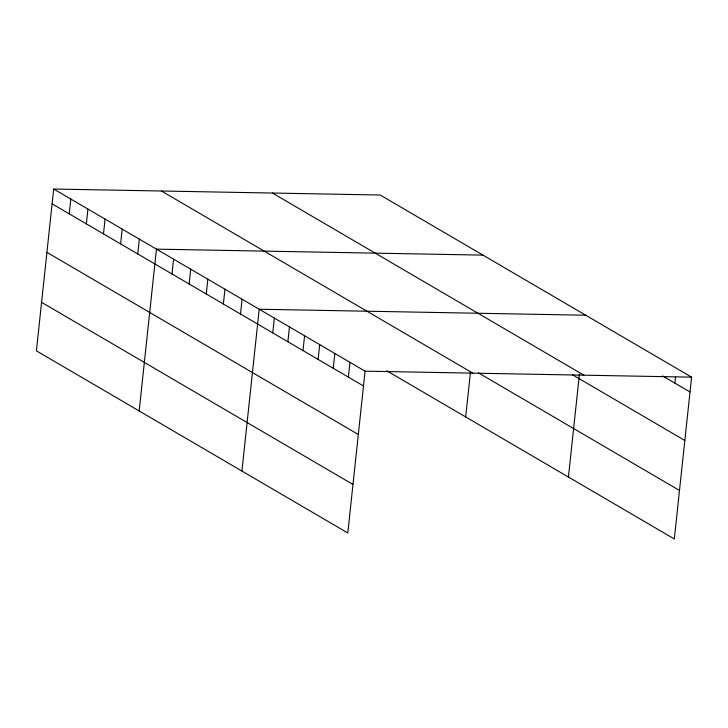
<?xml version="1.0" encoding="UTF-8"?>
<svg xmlns="http://www.w3.org/2000/svg" width="728" height="728" viewBox="0 0 728 728"><rect width="100%" height="100%" fill="white"/><g stroke="black" fill="none" stroke-linecap="round" stroke-linejoin="round"><path stroke-width="1.09" d="M53.69 189.034L36.4 350.841L347.793 532.978L365.083 371.162L53.69 189.034L380.207 195.022L691.6 377.159L674.31 538.966L386.704 370.752M69.233 213.859L70.816 199.053M86.359 223.878L87.942 209.073M103.494 233.888L105.069 219.083M120.621 243.907L122.195 229.102M137.747 253.926L139.33 239.121M139.157 410.947L156.456 249.14L482.964 255.128M171.999 273.965L173.583 259.15M189.125 283.975L190.709 269.169M206.252 293.994L207.835 279.188M223.378 304.013L224.961 289.207M240.504 314.032L242.087 299.226M241.924 471.052L259.214 309.236L585.721 315.233M272.754 332.896L274.338 318.091M287.879 341.741L289.462 326.936M303.003 350.587L304.586 335.781M318.127 359.432L319.71 344.626M333.251 368.277L334.834 353.471M348.375 377.122L349.959 362.317M465.674 416.935L470.497 371.808M568.432 477.04L579.442 374.037M674.892 383.119L675.575 376.767M365.083 371.162L691.6 377.159M662.607 375.93L690.017 391.964M272.454 193.047L583.847 375.175M572.299 374.656L684.83 440.476M478.469 372.882L679.488 490.454M161.443 191.009L472.836 373.146M52.107 203.84L363.509 385.976M46.929 252.352L358.322 434.48M41.587 302.329L352.98 484.466"/></g></svg>
